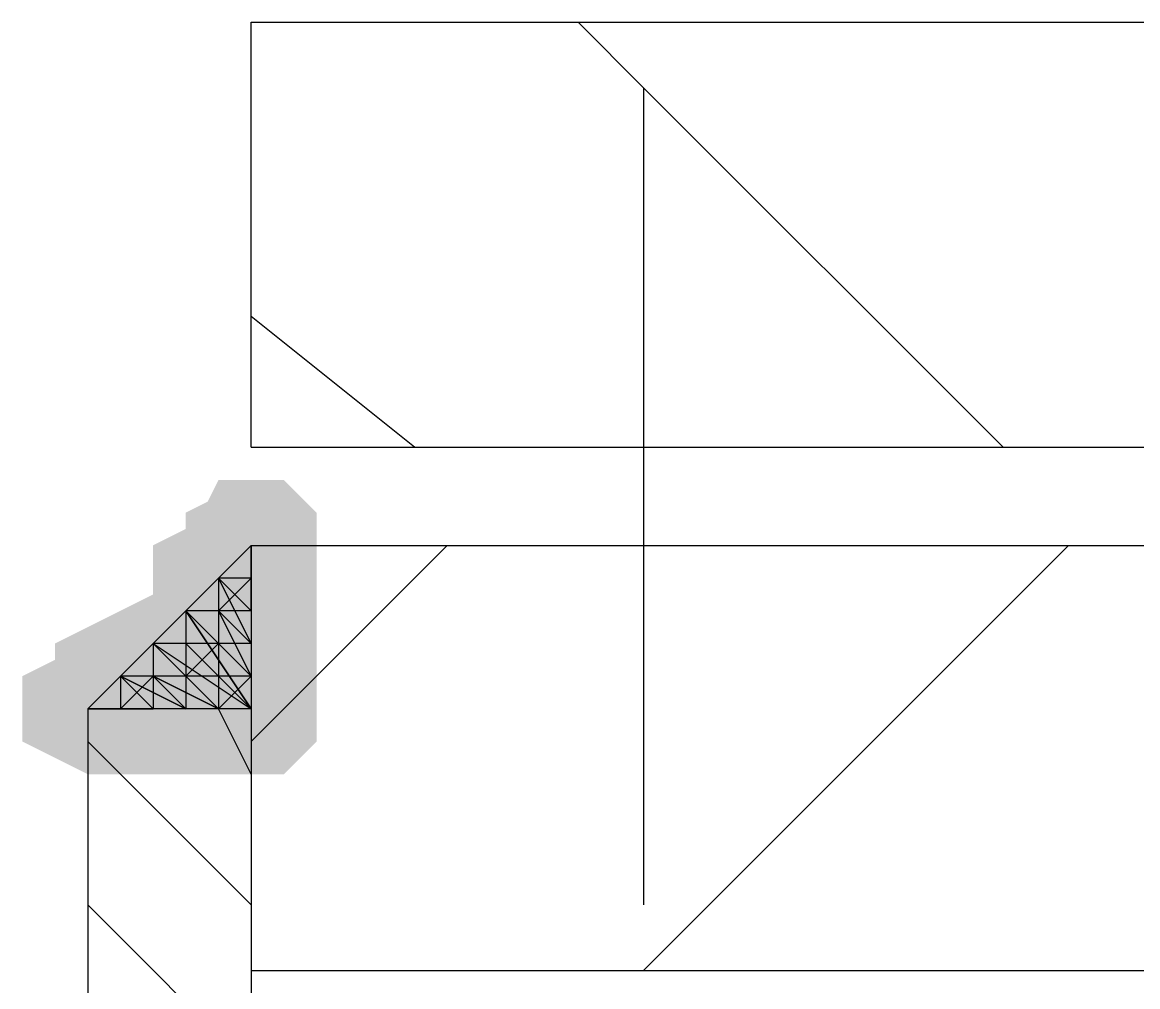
# Model space of a CAD drawing. Header units: millimetres. Extents: x -2210 to 6171, y -6737 to 5572.
# Drawn here: x -11.7 to 54.7, y 2935 to 2992.4 of the extents above; entities that cross this region are included whole.
import ezdxf

# ---------------------------------------------------------------- set-up
doc = ezdxf.new("R2010")
doc.units = ezdxf.units.MM
doc.layers.add('1', color=7, linetype='Continuous')

msp = doc.modelspace()

# ---------------------------------------------------------------- hatches: boundary and pattern name
h = msp.add_hatch(color=0)
h.dxf.hatch_style = 2
h.paths.add_polyline_path([(1.935, 2957.346), (-1.956, 2959.291), (-1.956, 2963.183), (1.935, 2965.128), (3.881, 2965.128), (5.826, 2963.183), (5.826, 2959.291), (3.881, 2957.346)])
h = msp.add_hatch(color=0)
h.dxf.hatch_style = 2
h.paths.add_polyline_path([(-1.956, 2961.237), (-0.01, 2965.128), (3.881, 2965.128), (5.826, 2961.237), (5.826, 2959.291), (3.881, 2957.346), (-0.01, 2957.346), (-1.956, 2959.291)])
h = msp.add_hatch(color=0)
h.dxf.hatch_style = 2
h.paths.add_polyline_path([(-0.01, 2955.4), (-3.901, 2957.346), (-3.901, 2961.237), (-0.01, 2963.183), (1.935, 2963.183), (3.881, 2961.237), (3.881, 2957.346), (1.935, 2955.4)])
h = msp.add_hatch(color=0)
h.dxf.hatch_style = 2
h.paths.add_polyline_path([(1.935, 2955.4), (-1.956, 2957.346), (-1.956, 2961.237), (1.935, 2963.183), (3.881, 2963.183), (5.826, 2961.237), (5.826, 2957.346), (3.881, 2955.4)])
h = msp.add_hatch(color=0)
h.dxf.hatch_style = 2
h.paths.add_polyline_path([(1.935, 2955.4), (-1.956, 2957.346), (-1.956, 2961.237), (1.935, 2963.183), (3.881, 2963.183), (5.826, 2961.237), (5.826, 2957.346), (3.881, 2955.4)])
h = msp.add_hatch(color=0)
h.dxf.hatch_style = 2
h.paths.add_polyline_path([(1.935, 2963.183), (5.826, 2961.237), (5.826, 2957.346), (1.935, 2955.4), (-1.956, 2957.346), (-1.956, 2961.237)])
h = msp.add_hatch(color=0)
h.dxf.hatch_style = 2
h.paths.add_polyline_path([(-1.956, 2959.291), (-0.01, 2963.183), (3.881, 2963.183), (5.826, 2959.291), (3.881, 2955.4), (-0.01, 2955.4)])
h = msp.add_hatch(color=0)
h.dxf.hatch_style = 2
h.paths.add_polyline_path([(1.935, 2955.4), (-1.956, 2957.346), (-1.956, 2961.237), (1.935, 2963.183), (3.881, 2963.183), (5.826, 2961.237), (5.826, 2957.346), (3.881, 2955.4)])
h = msp.add_hatch(color=0)
h.dxf.hatch_style = 2
h.paths.add_polyline_path([(1.935, 2955.4), (-1.956, 2957.346), (-1.956, 2961.237), (1.935, 2963.183), (5.826, 2961.237), (5.826, 2957.346)])
h = msp.add_hatch(color=0)
h.dxf.hatch_style = 2
h.paths.add_polyline_path([(-0.01, 2953.455), (-3.901, 2955.4), (-3.901, 2959.291), (-0.01, 2961.237), (3.881, 2959.291), (3.881, 2955.4)])
h = msp.add_hatch(color=0)
h.dxf.hatch_style = 2
h.paths.add_polyline_path([(-0.01, 2953.455), (-3.901, 2955.4), (-3.901, 2959.291), (-0.01, 2961.237), (3.881, 2959.291), (3.881, 2955.4)])
h = msp.add_hatch(color=0)
h.dxf.hatch_style = 2
h.paths.add_polyline_path([(-0.01, 2953.455), (-3.901, 2955.4), (-3.901, 2959.291), (-0.01, 2961.237), (3.881, 2959.291), (3.881, 2955.4)])
h = msp.add_hatch(color=0)
h.dxf.hatch_style = 2
h.paths.add_polyline_path([(-0.01, 2953.455), (-3.901, 2955.4), (-3.901, 2959.291), (-0.01, 2961.237), (3.881, 2959.291), (3.881, 2955.4)])
h = msp.add_hatch(color=0)
h.dxf.hatch_style = 2
h.paths.add_polyline_path([(-0.01, 2953.455), (-3.901, 2955.4), (-3.901, 2959.291), (-0.01, 2961.237), (3.881, 2959.291), (3.881, 2955.4)])
h = msp.add_hatch(color=0)
h.dxf.hatch_style = 2
h.paths.add_polyline_path([(1.935, 2953.455), (-1.956, 2955.4), (-1.956, 2959.291), (1.935, 2961.237), (3.881, 2961.237), (5.826, 2959.291), (5.826, 2955.4), (3.881, 2953.455)])
h = msp.add_hatch(color=0)
h.dxf.hatch_style = 2
h.paths.add_polyline_path([(1.935, 2953.455), (-1.956, 2955.4), (-1.956, 2959.291), (1.935, 2961.237), (3.881, 2961.237), (5.826, 2959.291), (5.826, 2955.4), (3.881, 2953.455)])
h = msp.add_hatch(color=0)
h.dxf.hatch_style = 2
h.paths.add_polyline_path([(1.935, 2953.455), (-1.956, 2955.4), (-1.956, 2959.291), (1.935, 2961.237), (3.881, 2961.237), (5.826, 2959.291), (5.826, 2955.4), (3.881, 2953.455)])
h = msp.add_hatch(color=0)
h.dxf.hatch_style = 2
h.paths.add_polyline_path([(-1.956, 2957.346), (-0.01, 2961.237), (3.881, 2961.237), (5.826, 2957.346), (3.881, 2953.455), (-0.01, 2953.455)])
h = msp.add_hatch(color=0)
h.dxf.hatch_style = 2
h.paths.add_polyline_path([(1.935, 2953.455), (-1.956, 2955.4), (-1.956, 2959.291), (1.935, 2961.237), (5.826, 2959.291), (5.826, 2955.4)])
h = msp.add_hatch(color=0)
h.dxf.hatch_style = 2
h.paths.add_polyline_path([(1.935, 2953.455), (-1.956, 2955.4), (-1.956, 2959.291), (1.935, 2961.237), (5.826, 2959.291), (5.826, 2955.4)])
h = msp.add_hatch(color=0)
h.dxf.hatch_style = 2
h.paths.add_polyline_path([(1.935, 2953.455), (-1.956, 2955.4), (-1.956, 2959.291), (1.935, 2961.237), (5.826, 2959.291), (5.826, 2955.4)])
h = msp.add_hatch(color=0)
h.dxf.hatch_style = 2
h.paths.add_polyline_path([(1.935, 2953.455), (-1.956, 2955.4), (-1.956, 2959.291), (1.935, 2961.237), (5.826, 2959.291), (5.826, 2955.4)])
h = msp.add_hatch(color=0)
h.dxf.hatch_style = 2
h.paths.add_polyline_path([(-1.956, 2951.509), (-5.847, 2953.455), (-5.847, 2957.346), (-1.956, 2959.291), (-0.01, 2959.291), (1.935, 2957.346), (1.935, 2953.455), (-0.01, 2951.509)])
h = msp.add_hatch(color=0)
h.dxf.hatch_style = 2
h.paths.add_polyline_path([(-1.956, 2951.509), (-5.847, 2953.455), (-5.847, 2957.346), (-1.956, 2959.291), (-0.01, 2959.291), (1.935, 2957.346), (1.935, 2953.455), (-0.01, 2951.509)])
h = msp.add_hatch(color=0)
h.dxf.hatch_style = 2
h.paths.add_polyline_path([(-1.956, 2951.509), (-5.847, 2953.455), (-5.847, 2957.346), (-1.956, 2959.291), (1.935, 2957.346), (1.935, 2953.455)])
h = msp.add_hatch(color=0)
h.dxf.hatch_style = 2
h.paths.add_polyline_path([(-1.956, 2951.509), (-5.847, 2953.455), (-5.847, 2957.346), (-1.956, 2959.291), (1.935, 2957.346), (1.935, 2953.455)])
h = msp.add_hatch(color=0)
h.dxf.hatch_style = 2
h.paths.add_polyline_path([(-1.956, 2951.509), (-5.847, 2953.455), (-5.847, 2957.346), (-1.956, 2959.291), (1.935, 2957.346), (1.935, 2953.455)])
h = msp.add_hatch(color=0)
h.dxf.hatch_style = 2
h.paths.add_polyline_path([(-0.01, 2951.509), (-3.901, 2953.455), (-3.901, 2957.346), (-0.01, 2959.291), (1.935, 2959.291), (3.881, 2957.346), (3.881, 2953.455), (1.935, 2951.509)])
h = msp.add_hatch(color=0)
h.dxf.hatch_style = 2
h.paths.add_polyline_path([(-0.01, 2951.509), (-3.901, 2953.455), (-3.901, 2957.346), (-0.01, 2959.291), (1.935, 2959.291), (3.881, 2957.346), (3.881, 2953.455), (1.935, 2951.509)])
h = msp.add_hatch(color=0)
h.dxf.hatch_style = 2
h.paths.add_polyline_path([(-0.01, 2951.509), (-3.901, 2953.455), (-3.901, 2957.346), (-0.01, 2959.291), (1.935, 2959.291), (3.881, 2957.346), (3.881, 2953.455), (1.935, 2951.509)])
h = msp.add_hatch(color=0)
h.dxf.hatch_style = 2
h.paths.add_polyline_path([(-0.01, 2951.509), (-3.901, 2953.455), (-3.901, 2957.346), (-0.01, 2959.291), (1.935, 2959.291), (3.881, 2957.346), (3.881, 2953.455), (1.935, 2951.509)])
h = msp.add_hatch(color=0)
h.dxf.hatch_style = 2
h.paths.add_polyline_path([(-0.01, 2951.509), (-3.901, 2953.455), (-3.901, 2957.346), (-0.01, 2959.291), (3.881, 2957.346), (3.881, 2953.455)])
h = msp.add_hatch(color=0)
h.dxf.hatch_style = 2
h.paths.add_polyline_path([(-0.01, 2951.509), (-3.901, 2953.455), (-3.901, 2957.346), (-0.01, 2959.291), (3.881, 2957.346), (3.881, 2953.455)])
h = msp.add_hatch(color=0)
h.dxf.hatch_style = 2
h.paths.add_polyline_path([(-1.956, 2955.4), (-0.01, 2959.291), (3.881, 2959.291), (5.826, 2955.4), (3.881, 2951.509), (-0.01, 2951.509)])
h = msp.add_hatch(color=0)
h.dxf.hatch_style = 2
h.paths.add_polyline_path([(1.935, 2951.509), (-1.956, 2953.455), (-1.956, 2957.346), (1.935, 2959.291), (3.881, 2959.291), (5.826, 2957.346), (5.826, 2953.455), (3.881, 2951.509)])
h = msp.add_hatch(color=0)
h.dxf.hatch_style = 2
h.paths.add_polyline_path([(1.935, 2951.509), (-1.956, 2953.455), (-1.956, 2957.346), (1.935, 2959.291), (5.826, 2957.346), (5.826, 2953.455)])
h = msp.add_hatch(color=0)
h.dxf.hatch_style = 2
h.paths.add_polyline_path([(1.935, 2951.509), (-1.956, 2953.455), (-1.956, 2957.346), (1.935, 2959.291), (3.881, 2959.291), (5.826, 2957.346), (5.826, 2953.455), (3.881, 2951.509)])
h = msp.add_hatch(color=0)
h.dxf.hatch_style = 2
h.paths.add_polyline_path([(1.935, 2951.509), (-1.956, 2953.455), (-1.956, 2957.346), (1.935, 2959.291), (3.881, 2959.291), (5.826, 2957.346), (5.826, 2953.455), (3.881, 2951.509)])
h = msp.add_hatch(color=0)
h.dxf.hatch_style = 2
h.paths.add_polyline_path([(1.935, 2951.509), (-1.956, 2953.455), (-1.956, 2957.346), (1.935, 2959.291), (5.826, 2957.346), (5.826, 2953.455)])
h = msp.add_hatch(color=0)
h.dxf.hatch_style = 2
h.paths.add_polyline_path([(1.935, 2951.509), (-1.956, 2953.455), (-1.956, 2957.346), (1.935, 2959.291), (5.826, 2957.346), (5.826, 2953.455)])
h = msp.add_hatch(color=0)
h.dxf.hatch_style = 2
h.paths.add_polyline_path([(1.935, 2951.509), (-1.956, 2953.455), (-1.956, 2957.346), (1.935, 2959.291), (5.826, 2957.346), (5.826, 2953.455)])
h = msp.add_hatch(color=0)
h.dxf.hatch_style = 2
h.paths.add_polyline_path([(-5.847, 2949.564), (-9.738, 2951.509), (-9.738, 2955.4), (-5.847, 2957.346), (-3.901, 2957.346), (-1.956, 2955.4), (-1.956, 2951.509), (-3.901, 2949.564)])
h = msp.add_hatch(color=0)
h.dxf.hatch_style = 2
h.paths.add_polyline_path([(-3.901, 2949.564), (-7.792, 2951.509), (-7.792, 2955.4), (-3.901, 2957.346), (-1.956, 2957.346), (-0.01, 2955.4), (-0.01, 2951.509), (-1.956, 2949.564)])
h = msp.add_hatch(color=0)
h.dxf.hatch_style = 2
h.paths.add_polyline_path([(-3.901, 2949.564), (-7.792, 2951.509), (-7.792, 2955.4), (-3.901, 2957.346), (-1.956, 2957.346), (-0.01, 2955.4), (-0.01, 2951.509), (-1.956, 2949.564)])
h = msp.add_hatch(color=0)
h.dxf.hatch_style = 2
h.paths.add_polyline_path([(-3.901, 2949.564), (-7.792, 2951.509), (-7.792, 2955.4), (-3.901, 2957.346), (-0.01, 2955.4), (-0.01, 2951.509)])
h = msp.add_hatch(color=0)
h.dxf.hatch_style = 2
h.paths.add_polyline_path([(-1.956, 2949.564), (-5.847, 2951.509), (-5.847, 2955.4), (-1.956, 2957.346), (1.935, 2955.4), (1.935, 2951.509)])
h = msp.add_hatch(color=0)
h.dxf.hatch_style = 2
h.paths.add_polyline_path([(-1.956, 2949.564), (-5.847, 2951.509), (-5.847, 2955.4), (-1.956, 2957.346), (1.935, 2955.4), (1.935, 2951.509)])
h = msp.add_hatch(color=0)
h.dxf.hatch_style = 2
h.paths.add_polyline_path([(-1.956, 2949.564), (-5.847, 2951.509), (-5.847, 2955.4), (-1.956, 2957.346), (1.935, 2955.4), (1.935, 2951.509)])
h = msp.add_hatch(color=0)
h.dxf.hatch_style = 2
h.paths.add_polyline_path([(-1.956, 2949.564), (-5.847, 2951.509), (-5.847, 2955.4), (-1.956, 2957.346), (1.935, 2955.4), (1.935, 2951.509)])
h = msp.add_hatch(color=0)
h.dxf.hatch_style = 2
h.paths.add_polyline_path([(-1.956, 2949.564), (-5.847, 2951.509), (-5.847, 2955.4), (-1.956, 2957.346), (1.935, 2955.4), (1.935, 2951.509)])
h = msp.add_hatch(color=0)
h.dxf.hatch_style = 2
h.paths.add_polyline_path([(-1.956, 2949.564), (-5.847, 2951.509), (-5.847, 2955.4), (-1.956, 2957.346), (1.935, 2955.4), (1.935, 2951.509)])
h = msp.add_hatch(color=0)
h.dxf.hatch_style = 2
h.paths.add_polyline_path([(-0.01, 2949.564), (-3.901, 2951.509), (-3.901, 2955.4), (-0.01, 2957.346), (1.935, 2957.346), (3.881, 2955.4), (3.881, 2951.509), (1.935, 2949.564)])
h = msp.add_hatch(color=0)
h.dxf.hatch_style = 2
h.paths.add_polyline_path([(-0.01, 2949.564), (-3.901, 2951.509), (-3.901, 2955.4), (-0.01, 2957.346), (1.935, 2957.346), (3.881, 2955.4), (3.881, 2951.509), (1.935, 2949.564)])
h = msp.add_hatch(color=0)
h.dxf.hatch_style = 2
h.paths.add_polyline_path([(-0.01, 2949.564), (-3.901, 2951.509), (-3.901, 2955.4), (-0.01, 2957.346), (3.881, 2955.4), (3.881, 2951.509)])
h = msp.add_hatch(color=0)
h.dxf.hatch_style = 2
h.paths.add_polyline_path([(-0.01, 2949.564), (-3.901, 2951.509), (-3.901, 2955.4), (-0.01, 2957.346), (3.881, 2955.4), (3.881, 2951.509)])
h = msp.add_hatch(color=0)
h.dxf.hatch_style = 2
h.paths.add_polyline_path([(-0.01, 2949.564), (-3.901, 2951.509), (-3.901, 2955.4), (-0.01, 2957.346), (3.881, 2955.4), (3.881, 2951.509)])
h = msp.add_hatch(color=0)
h.dxf.hatch_style = 2
h.paths.add_polyline_path([(-0.01, 2949.564), (-3.901, 2951.509), (-3.901, 2955.4), (-0.01, 2957.346), (3.881, 2955.4), (3.881, 2951.509)])
h = msp.add_hatch(color=0)
h.dxf.hatch_style = 2
h.paths.add_polyline_path([(-0.01, 2949.564), (-3.901, 2951.509), (-3.901, 2955.4), (-0.01, 2957.346), (3.881, 2955.4), (3.881, 2951.509)])
h = msp.add_hatch(color=0)
h.dxf.hatch_style = 2
h.paths.add_polyline_path([(1.935, 2949.564), (-1.956, 2951.509), (-1.956, 2955.4), (1.935, 2957.346), (3.881, 2957.346), (5.826, 2955.4), (5.826, 2951.509), (3.881, 2949.564)])
h = msp.add_hatch(color=0)
h.dxf.hatch_style = 2
h.paths.add_polyline_path([(1.935, 2949.564), (-1.956, 2951.509), (-1.956, 2955.4), (1.935, 2957.346), (3.881, 2957.346), (5.826, 2955.4), (5.826, 2951.509), (3.881, 2949.564)])
h = msp.add_hatch(color=0)
h.dxf.hatch_style = 2
h.paths.add_polyline_path([(1.935, 2949.564), (-1.956, 2951.509), (-1.956, 2955.4), (1.935, 2957.346), (3.881, 2957.346), (5.826, 2955.4), (5.826, 2951.509), (3.881, 2949.564)])
h = msp.add_hatch(color=0)
h.dxf.hatch_style = 2
h.paths.add_polyline_path([(-1.956, 2953.455), (-0.01, 2957.346), (3.881, 2957.346), (5.826, 2953.455), (3.881, 2949.564), (-0.01, 2949.564)])
h = msp.add_hatch(color=0)
h.dxf.hatch_style = 2
h.paths.add_polyline_path([(1.935, 2949.564), (-1.956, 2951.509), (-1.956, 2955.4), (1.935, 2957.346), (5.826, 2955.4), (5.826, 2951.509)])
h = msp.add_hatch(color=0)
h.dxf.hatch_style = 2
h.paths.add_polyline_path([(1.935, 2949.564), (-1.956, 2951.509), (-1.956, 2955.4), (1.935, 2957.346), (5.826, 2955.4), (5.826, 2951.509)])
h = msp.add_hatch(color=0)
h.dxf.hatch_style = 2
h.paths.add_polyline_path([(1.935, 2949.564), (-1.956, 2951.509), (-1.956, 2955.4), (1.935, 2957.346), (3.881, 2957.346), (5.826, 2955.4), (5.826, 2951.509), (3.881, 2949.564)])
h = msp.add_hatch(color=0)
h.dxf.hatch_style = 2
h.paths.add_polyline_path([(1.935, 2949.564), (-1.956, 2951.509), (-1.956, 2955.4), (1.935, 2957.346), (5.826, 2955.4), (5.826, 2951.509)])
h = msp.add_hatch(color=0)
h.dxf.hatch_style = 2
h.paths.add_polyline_path([(-5.847, 2955.4), (-3.901, 2953.455), (-3.901, 2949.564), (-5.847, 2947.618), (-7.792, 2947.618), (-11.683, 2949.564), (-11.683, 2953.455), (-7.792, 2955.4)])
h = msp.add_hatch(color=0)
h.dxf.hatch_style = 2
h.paths.add_polyline_path([(-5.847, 2947.618), (-9.738, 2949.564), (-9.738, 2953.455), (-5.847, 2955.4), (-3.901, 2955.4), (-1.956, 2953.455), (-1.956, 2949.564), (-3.901, 2947.618)])
h = msp.add_hatch(color=0)
h.dxf.hatch_style = 2
h.paths.add_polyline_path([(-9.738, 2951.509), (-7.792, 2955.4), (-3.901, 2955.4), (-1.956, 2951.509), (-3.901, 2947.618), (-7.792, 2947.618)])
h = msp.add_hatch(color=0)
h.dxf.hatch_style = 2
h.paths.add_polyline_path([(-9.738, 2951.509), (-7.792, 2955.4), (-3.901, 2955.4), (-1.956, 2951.509), (-3.901, 2947.618), (-7.792, 2947.618)])
h = msp.add_hatch(color=0)
h.dxf.hatch_style = 2
h.paths.add_polyline_path([(-5.847, 2947.618), (-9.738, 2949.564), (-9.738, 2953.455), (-5.847, 2955.4), (-1.956, 2953.455), (-1.956, 2949.564)])
h = msp.add_hatch(color=0)
h.dxf.hatch_style = 2
h.paths.add_polyline_path([(-5.847, 2947.618), (-9.738, 2949.564), (-9.738, 2953.455), (-5.847, 2955.4), (-1.956, 2953.455), (-1.956, 2949.564)])
h = msp.add_hatch(color=0)
h.dxf.hatch_style = 2
h.paths.add_polyline_path([(-5.847, 2947.618), (-9.738, 2949.564), (-9.738, 2953.455), (-5.847, 2955.4), (-1.956, 2953.455), (-1.956, 2949.564)])
h = msp.add_hatch(color=0)
h.dxf.hatch_style = 2
h.paths.add_polyline_path([(-3.901, 2947.618), (-7.792, 2949.564), (-7.792, 2953.455), (-3.901, 2955.4), (-1.956, 2955.4), (-0.01, 2953.455), (-0.01, 2949.564), (-1.956, 2947.618)])
h = msp.add_hatch(color=0)
h.dxf.hatch_style = 2
h.paths.add_polyline_path([(-7.792, 2951.509), (-5.847, 2955.4), (-1.956, 2955.4), (-0.01, 2951.509), (-1.956, 2947.618), (-5.847, 2947.618)])
h = msp.add_hatch(color=0)
h.dxf.hatch_style = 2
h.paths.add_polyline_path([(-3.901, 2947.618), (-7.792, 2949.564), (-7.792, 2953.455), (-3.901, 2955.4), (-0.01, 2953.455), (-0.01, 2949.564)])
h = msp.add_hatch(color=0)
h.dxf.hatch_style = 2
h.paths.add_polyline_path([(-3.901, 2947.618), (-7.792, 2949.564), (-7.792, 2953.455), (-3.901, 2955.4), (-0.01, 2953.455), (-0.01, 2949.564)])
h = msp.add_hatch(color=0)
h.dxf.hatch_style = 2
h.paths.add_polyline_path([(-3.901, 2947.618), (-7.792, 2949.564), (-7.792, 2953.455), (-3.901, 2955.4), (-0.01, 2953.455), (-0.01, 2949.564)])
h = msp.add_hatch(color=0)
h.dxf.hatch_style = 2
h.paths.add_polyline_path([(-7.792, 2951.509), (-5.847, 2955.4), (-1.956, 2955.4), (-0.01, 2951.509), (-1.956, 2947.618), (-5.847, 2947.618)])
h = msp.add_hatch(color=0)
h.dxf.hatch_style = 2
h.paths.add_polyline_path([(-3.901, 2947.618), (-7.792, 2949.564), (-7.792, 2953.455), (-3.901, 2955.4), (-0.01, 2953.455), (-0.01, 2949.564)])
h = msp.add_hatch(color=0)
h.dxf.hatch_style = 2
h.paths.add_polyline_path([(-3.901, 2947.618), (-7.792, 2949.564), (-7.792, 2953.455), (-3.901, 2955.4), (-0.01, 2953.455), (-0.01, 2949.564)])
h = msp.add_hatch(color=0)
h.dxf.hatch_style = 2
h.paths.add_polyline_path([(-5.847, 2951.509), (-3.901, 2955.4), (-0.01, 2955.4), (1.935, 2951.509), (-0.01, 2947.618), (-3.901, 2947.618)])
h = msp.add_hatch(color=0)
h.dxf.hatch_style = 2
h.paths.add_polyline_path([(-1.956, 2947.618), (-5.847, 2949.564), (-5.847, 2953.455), (-1.956, 2955.4), (-0.01, 2955.4), (1.935, 2953.455), (1.935, 2949.564), (-0.01, 2947.618)])
h = msp.add_hatch(color=0)
h.dxf.hatch_style = 2
h.paths.add_polyline_path([(-1.956, 2947.618), (-5.847, 2949.564), (-5.847, 2953.455), (-1.956, 2955.4), (1.935, 2953.455), (1.935, 2949.564)])
h = msp.add_hatch(color=0)
h.dxf.hatch_style = 2
h.paths.add_polyline_path([(-1.956, 2947.618), (-5.847, 2949.564), (-5.847, 2953.455), (-1.956, 2955.4), (-0.01, 2955.4), (1.935, 2953.455), (1.935, 2949.564), (-0.01, 2947.618)])
h = msp.add_hatch(color=0)
h.dxf.hatch_style = 2
h.paths.add_polyline_path([(-1.956, 2947.618), (-5.847, 2949.564), (-5.847, 2953.455), (-1.956, 2955.4), (1.935, 2953.455), (1.935, 2949.564)])
h = msp.add_hatch(color=0)
h.dxf.hatch_style = 2
h.paths.add_polyline_path([(-0.01, 2947.618), (-3.901, 2949.564), (-3.901, 2953.455), (-0.01, 2955.4), (1.935, 2955.4), (3.881, 2953.455), (3.881, 2949.564), (1.935, 2947.618)])
h = msp.add_hatch(color=0)
h.dxf.hatch_style = 2
h.paths.add_polyline_path([(-0.01, 2947.618), (-3.901, 2949.564), (-3.901, 2953.455), (-0.01, 2955.4), (1.935, 2955.4), (3.881, 2953.455), (3.881, 2949.564), (1.935, 2947.618)])
h = msp.add_hatch(color=0)
h.dxf.hatch_style = 2
h.paths.add_polyline_path([(-0.01, 2947.618), (-3.901, 2949.564), (-3.901, 2953.455), (-0.01, 2955.4), (1.935, 2955.4), (3.881, 2953.455), (3.881, 2949.564), (1.935, 2947.618)])
h = msp.add_hatch(color=0)
h.dxf.hatch_style = 2
h.paths.add_polyline_path([(-3.901, 2951.509), (-1.956, 2955.4), (1.935, 2955.4), (3.881, 2951.509), (1.935, 2947.618), (-1.956, 2947.618)])
h = msp.add_hatch(color=0)
h.dxf.hatch_style = 2
h.paths.add_polyline_path([(-3.901, 2951.509), (-1.956, 2955.4), (1.935, 2955.4), (3.881, 2951.509), (1.935, 2947.618), (-1.956, 2947.618)])
h = msp.add_hatch(color=0)
h.dxf.hatch_style = 2
h.paths.add_polyline_path([(-0.01, 2947.618), (-3.901, 2949.564), (-3.901, 2953.455), (-0.01, 2955.4), (3.881, 2953.455), (3.881, 2949.564)])
h = msp.add_hatch(color=0)
h.dxf.hatch_style = 2
h.paths.add_polyline_path([(-3.901, 2951.509), (-1.956, 2955.4), (1.935, 2955.4), (3.881, 2951.509), (1.935, 2947.618), (-1.956, 2947.618)])
h = msp.add_hatch(color=0)
h.dxf.hatch_style = 2
h.paths.add_polyline_path([(-0.01, 2947.618), (-3.901, 2949.564), (-3.901, 2953.455), (-0.01, 2955.4), (3.881, 2953.455), (3.881, 2949.564)])
h = msp.add_hatch(color=0)
h.dxf.hatch_style = 2
h.paths.add_polyline_path([(-0.01, 2947.618), (-3.901, 2949.564), (-3.901, 2953.455), (-0.01, 2955.4), (3.881, 2953.455), (3.881, 2949.564)])
h = msp.add_hatch(color=0)
h.dxf.hatch_style = 2
h.paths.add_polyline_path([(1.935, 2947.618), (-1.956, 2949.564), (-1.956, 2953.455), (1.935, 2955.4), (3.881, 2955.4), (5.826, 2953.455), (5.826, 2949.564), (3.881, 2947.618)])
h = msp.add_hatch(color=0)
h.dxf.hatch_style = 2
h.paths.add_polyline_path([(1.935, 2947.618), (-1.956, 2949.564), (-1.956, 2953.455), (1.935, 2955.4), (5.826, 2953.455), (5.826, 2949.564)])
h = msp.add_hatch(color=0)
h.dxf.hatch_style = 2
h.paths.add_polyline_path([(1.935, 2947.618), (-1.956, 2949.564), (-1.956, 2953.455), (1.935, 2955.4), (3.881, 2955.4), (5.826, 2953.455), (5.826, 2949.564), (3.881, 2947.618)])
h = msp.add_hatch(color=0)
h.dxf.hatch_style = 2
h.paths.add_polyline_path([(1.935, 2947.618), (-1.956, 2949.564), (-1.956, 2953.455), (1.935, 2955.4), (3.881, 2955.4), (5.826, 2953.455), (5.826, 2949.564), (3.881, 2947.618)])
h = msp.add_hatch(color=0)
h.dxf.hatch_style = 2
h.paths.add_polyline_path([(1.935, 2947.618), (-1.956, 2949.564), (-1.956, 2953.455), (1.935, 2955.4), (5.826, 2953.455), (5.826, 2949.564)])
h = msp.add_hatch(color=0)
h.dxf.hatch_style = 2
h.paths.add_polyline_path([(1.935, 2947.618), (-1.956, 2949.564), (-1.956, 2953.455), (1.935, 2955.4), (5.826, 2953.455), (5.826, 2949.564)])

# ---------------------------------------------------------------- linework, layer by layer
at = {"layer": '1', "color": 0, "lineweight": 25}
for points in [[(1.935, 2967.074), (1.935, 2992.365), (70.029, 2992.365)], [(46.683, 2967.074), (25.282, 2988.474), (21.391, 2992.365)], [(25.282, 2988.474), (25.282, 2939.836)], [(11.663, 2967.074), (1.935, 2974.856)], [(1.935, 2967.074), (558.356, 2967.074)], [(1.935, 2951.509), (-7.792, 2951.509), (1.935, 2961.237)], [(1.935, 2949.564), (13.609, 2961.237)], [(1.935, 2961.237), (66.138, 2961.237)], [(1.935, 2961.237), (1.935, 2935.945), (213.998, 2935.945)], [(1.935, 2959.291), (1.935, 2961.237), (1.935, 2959.291), (1.935, 2961.237)], [(1.935, 2961.237), (1.935, 2959.291), (1.935, 2959.291)], [(25.282, 2935.945), (50.574, 2961.237)], [(1.935, 2955.4), (-0.01, 2957.346), (1.935, 2955.4), (-0.01, 2959.291), (1.935, 2955.4), (-0.01, 2959.291), (1.935, 2955.4)], [(1.935, 2957.346), (-0.01, 2959.291), (1.935, 2957.346), (-0.01, 2959.291), (1.935, 2957.346), (1.935, 2959.291), (1.935, 2957.346)], [(1.935, 2959.291), (1.935, 2957.346), (1.935, 2957.346), (1.935, 2957.346), (-0.01, 2957.346), (-0.01, 2955.4)], [(1.935, 2959.291), (1.935, 2957.346), (-0.01, 2957.346)], [(1.935, 2959.291), (-0.01, 2957.346)], [(1.935, 2959.291), (-0.01, 2959.291), (-0.01, 2957.346)], [(-0.01, 2959.291), (-0.01, 2959.291), (-0.01, 2959.291)], [(1.935, 2957.346), (1.935, 2959.291), (1.935, 2957.346)], [(1.935, 2959.291), (1.935, 2959.291), (1.935, 2959.291), (1.935, 2959.291), (1.935, 2959.291), (1.935, 2959.291), (1.935, 2959.291)], [(1.935, 2959.291), (1.935, 2957.346), (1.935, 2957.346)], [(1.935, 2959.291), (1.935, 2959.291), (1.935, 2959.291)], [(1.935, 2959.291), (1.935, 2959.291), (1.935, 2957.346)], [(1.935, 2959.291), (1.935, 2959.291), (1.935, 2959.291)], [(1.935, 2959.291), (1.935, 2959.291), (1.935, 2959.291)], [(1.935, 2959.291), (1.935, 2959.291)], [(1.935, 2959.291), (1.935, 2959.291), (1.935, 2959.291), (1.935, 2959.291)], [(1.935, 2959.291), (1.935, 2959.291), (1.935, 2959.291)], [(1.935, 2951.509), (-1.956, 2955.4), (1.935, 2951.509), (-1.956, 2957.346), (1.935, 2951.509), (-1.956, 2957.346), (1.935, 2953.455), (-1.956, 2957.346), (1.935, 2953.455)], [(1.935, 2953.455), (-1.956, 2957.346), (1.935, 2953.455), (-0.01, 2957.346), (1.935, 2953.455), (-0.01, 2957.346), (1.935, 2953.455)], [(-0.01, 2957.346), (-0.01, 2955.4), (-1.956, 2955.4)], [(-0.01, 2957.346), (-0.01, 2957.346), (-1.956, 2957.346)], [(-1.956, 2957.346), (-1.956, 2955.4), (-1.956, 2955.4)], [(-0.01, 2957.346), (-1.956, 2957.346), (-1.956, 2955.4)], [(-0.01, 2957.346), (-0.01, 2957.346), (-1.956, 2957.346)], [(-0.01, 2957.346), (1.935, 2955.4), (-0.01, 2957.346), (1.935, 2955.4)], [(1.935, 2957.346), (1.935, 2957.346), (1.935, 2957.346), (1.935, 2957.346), (1.935, 2955.4), (-0.01, 2955.4)], [(1.935, 2957.346), (1.935, 2957.346), (-0.01, 2957.346)], [(-0.01, 2957.346), (-0.01, 2955.4)], [(-0.01, 2957.346), (-0.01, 2957.346), (-0.01, 2957.346)], [(1.935, 2957.346), (-0.01, 2957.346), (-0.01, 2957.346)], [(-0.01, 2957.346), (-0.01, 2957.346), (-0.01, 2955.4)], [(-0.01, 2957.346), (-0.01, 2957.346), (-0.01, 2957.346)], [(-0.01, 2957.346), (-0.01, 2957.346), (-0.01, 2957.346)], [(-0.01, 2957.346), (-0.01, 2957.346), (-0.01, 2957.346), (-0.01, 2957.346)], [(-0.01, 2957.346), (-0.01, 2957.346), (-0.01, 2957.346)], [(1.935, 2957.346), (1.935, 2955.4)], [(1.935, 2957.346), (1.935, 2955.4), (1.935, 2955.4)], [(1.935, 2957.346), (1.935, 2957.346), (1.935, 2957.346)], [(1.935, 2957.346), (1.935, 2957.346)], [(1.935, 2957.346), (1.935, 2957.346), (1.935, 2955.4)], [(1.935, 2957.346), (1.935, 2957.346)], [(1.935, 2957.346), (1.935, 2957.346)], [(1.935, 2957.346), (1.935, 2957.346), (1.935, 2957.346)], [(-0.01, 2951.509), (-3.901, 2955.4), (-0.01, 2951.509), (-3.901, 2955.4), (-0.01, 2951.509), (-3.901, 2955.4)], [(-0.01, 2951.509), (-3.901, 2955.4), (1.935, 2951.509), (-1.956, 2955.4), (1.935, 2951.509)], [(-1.956, 2955.4), (-1.956, 2953.455), (-3.901, 2953.455), (-3.901, 2953.455)], [(-3.901, 2955.4), (-3.901, 2953.455), (-3.901, 2953.455)], [(-1.956, 2955.4), (-1.956, 2955.4), (-3.901, 2955.4)], [(-1.956, 2955.4), (-3.901, 2955.4), (-3.901, 2953.455)], [(-3.901, 2955.4), (-3.901, 2953.455), (-3.901, 2953.455)], [(1.935, 2951.509), (-1.956, 2955.4), (1.935, 2951.509), (-1.956, 2955.4), (1.935, 2951.509), (-1.956, 2955.4), (1.935, 2951.509)], [(-0.01, 2955.4), (-1.956, 2953.455)], [(-0.01, 2955.4), (-0.01, 2953.455), (-1.956, 2953.455), (-1.956, 2953.455), (-1.956, 2953.455)], [(-0.01, 2955.4), (-1.956, 2953.455)], [(-0.01, 2955.4), (-1.956, 2955.4), (-1.956, 2953.455), (-1.956, 2953.455), (-1.956, 2953.455)], [(-0.01, 2955.4), (-1.956, 2953.455)], [(-0.01, 2955.4), (-0.01, 2955.4), (-1.956, 2955.4)], [(-1.956, 2955.4), (-1.956, 2953.455), (-1.956, 2953.455)], [(-0.01, 2955.4), (-0.01, 2955.4), (-1.956, 2955.4)], [(-1.956, 2955.4), (-1.956, 2955.4), (-1.956, 2953.455), (-1.956, 2953.455)], [(-1.956, 2955.4), (-1.956, 2955.4)], [(-1.956, 2955.4), (-1.956, 2955.4), (-1.956, 2955.4)], [(-0.01, 2955.4), (-1.956, 2955.4), (-1.956, 2955.4)], [(-1.956, 2955.4), (-1.956, 2955.4), (-1.956, 2953.455)], [(-1.956, 2955.4), (-1.956, 2955.4), (-1.956, 2955.4)], [(-1.956, 2955.4), (-1.956, 2955.4)], [(1.935, 2955.4), (1.935, 2953.455), (-0.01, 2953.455)], [(-0.01, 2955.4), (-0.01, 2953.455), (-0.01, 2953.455)], [(1.935, 2955.4), (-0.01, 2955.4), (-0.01, 2953.455)], [(1.935, 2955.4), (1.935, 2955.4), (-0.01, 2955.4)], [(-0.01, 2955.4), (-0.01, 2955.4), (-0.01, 2953.455)], [(-0.01, 2955.4), (-0.01, 2955.4), (-0.01, 2953.455)], [(1.935, 2955.4), (-0.01, 2955.4)], [(-0.01, 2955.4), (-0.01, 2955.4), (-0.01, 2955.4)], [(-0.01, 2955.4), (-0.01, 2955.4), (-0.01, 2955.4)], [(-0.01, 2955.4), (-0.01, 2955.4)], [(-0.01, 2955.4), (-0.01, 2955.4), (-0.01, 2955.4)], [(-0.01, 2955.4), (-0.01, 2955.4), (-0.01, 2955.4)], [(1.935, 2955.4), (1.935, 2953.455), (1.935, 2953.455)], [(1.935, 2955.4), (1.935, 2953.455), (1.935, 2953.455)], [(1.935, 2955.4), (1.935, 2955.4), (1.935, 2955.4)], [(1.935, 2955.4), (1.935, 2953.455), (1.935, 2953.455), (1.935, 2953.455)], [(1.935, 2955.4), (1.935, 2955.4), (1.935, 2953.455)], [(1.935, 2955.4), (1.935, 2955.4), (1.935, 2955.4)], [(1.935, 2955.4), (1.935, 2955.4), (1.935, 2955.4), (1.935, 2955.4)], [(1.935, 2955.4), (1.935, 2955.4), (1.935, 2953.455)], [(1.935, 2955.4), (1.935, 2955.4), (1.935, 2955.4)], [(1.935, 2955.4), (1.935, 2955.4), (1.935, 2955.4)], [(1.935, 2955.4), (1.935, 2955.4), (1.935, 2955.4)], [(-3.901, 2951.509), (-5.847, 2951.509), (-3.901, 2951.509), (-5.847, 2953.455), (-3.901, 2951.509), (-5.847, 2953.455), (-3.901, 2951.509)], [(-3.901, 2951.509), (-5.847, 2953.455), (-3.901, 2951.509)], [(-1.956, 2951.509), (-5.847, 2953.455), (-1.956, 2951.509), (-3.901, 2953.455), (-1.956, 2951.509), (-3.901, 2953.455), (-1.956, 2951.509)], [(-3.901, 2953.455), (-5.847, 2951.509)], [(-3.901, 2953.455), (-5.847, 2951.509)], [(-3.901, 2953.455), (-5.847, 2953.455), (-5.847, 2951.509)], [(-5.847, 2953.455), (-5.847, 2953.455), (-5.847, 2953.455)], [(-1.956, 2951.509), (-3.901, 2953.455), (-1.956, 2951.509), (-3.901, 2953.455), (-0.01, 2951.509), (-3.901, 2953.455), (-0.01, 2951.509)], [(-1.956, 2953.455), (-1.956, 2951.509), (-3.901, 2951.509), (-3.901, 2951.509), (-3.901, 2951.509)], [(-3.901, 2953.455), (-3.901, 2951.509), (-3.901, 2951.509)], [(-1.956, 2953.455), (-3.901, 2953.455), (-3.901, 2951.509), (-3.901, 2951.509), (-3.901, 2951.509), (-3.901, 2951.509)], [(-1.956, 2953.455), (-1.956, 2953.455), (-3.901, 2953.455)], [(-3.901, 2953.455), (-3.901, 2953.455), (-3.901, 2953.455)], [(-3.901, 2953.455), (-3.901, 2953.455), (-3.901, 2951.509)], [(-1.956, 2953.455), (-3.901, 2953.455), (-3.901, 2953.455)], [(-3.901, 2953.455), (-3.901, 2953.455), (-3.901, 2953.455)], [(-3.901, 2953.455), (-3.901, 2953.455), (-3.901, 2953.455)], [(-3.901, 2953.455), (-3.901, 2953.455), (-3.901, 2953.455), (-3.901, 2953.455)], [(-3.901, 2953.455), (-3.901, 2953.455), (-3.901, 2953.455)], [(-0.01, 2953.455), (-0.01, 2951.509), (-1.956, 2951.509)], [(-0.01, 2953.455), (-0.01, 2953.455), (-1.956, 2953.455)], [(-0.01, 2953.455), (-1.956, 2953.455), (-1.956, 2951.509), (-1.956, 2951.509)], [(-1.956, 2953.455), (-1.956, 2951.509), (-1.956, 2951.509)], [(-0.01, 2953.455), (-0.01, 2953.455), (-1.956, 2953.455), (-1.956, 2953.455)], [(-0.01, 2953.455), (-1.956, 2953.455), (-1.956, 2953.455)], [(-1.956, 2953.455), (-1.956, 2953.455), (-1.956, 2951.509)], [(-1.956, 2953.455), (-1.956, 2953.455), (-1.956, 2953.455)], [(-1.956, 2953.455), (-1.956, 2953.455)], [(-1.956, 2953.455), (-1.956, 2953.455), (-1.956, 2953.455)], [(1.935, 2953.455), (1.935, 2953.455), (1.935, 2951.509), (1.935, 2951.509), (-0.01, 2951.509), (-0.01, 2951.509)], [(1.935, 2953.455), (1.935, 2951.509), (-0.01, 2951.509)], [(1.935, 2953.455), (1.935, 2953.455), (-0.01, 2951.509), (-0.01, 2951.509)], [(1.935, 2953.455), (-0.01, 2953.455), (-0.01, 2951.509)], [(1.935, 2953.455), (1.935, 2953.455), (-0.01, 2953.455)], [(-0.01, 2953.455), (-0.01, 2951.509), (-0.01, 2951.509)], [(-0.01, 2953.455), (-0.01, 2953.455), (-0.01, 2953.455)], [(-0.01, 2953.455), (-0.01, 2953.455)], [(1.935, 2953.455), (-0.01, 2953.455), (-0.01, 2953.455)], [(-0.01, 2953.455), (-0.01, 2953.455), (-0.01, 2951.509)], [(-0.01, 2953.455), (-0.01, 2953.455), (-0.01, 2953.455)], [(-0.01, 2953.455), (-0.01, 2953.455), (-0.01, 2953.455)], [(-0.01, 2953.455), (-0.01, 2953.455)], [(1.935, 2953.455), (1.935, 2951.509)], [(1.935, 2953.455), (1.935, 2953.455), (1.935, 2953.455)], [(1.935, 2953.455), (1.935, 2953.455), (1.935, 2953.455)], [(1.935, 2953.455), (1.935, 2953.455)], [(1.935, 2953.455), (1.935, 2953.455), (1.935, 2953.455)], [(1.935, 2953.455), (1.935, 2953.455), (1.935, 2953.455)], [(-7.792, 2951.509), (-7.792, 2914.544)], [(-7.792, 2951.509), (-5.847, 2951.509), (-7.792, 2951.509), (-5.847, 2951.509), (-5.847, 2951.509), (-5.847, 2951.509), (-5.847, 2951.509), (-5.847, 2951.509)], [(-5.847, 2951.509), (-5.847, 2951.509), (-7.792, 2951.509)], [(-5.847, 2951.509), (-5.847, 2951.509), (-5.847, 2951.509), (-5.847, 2951.509)], [(-3.901, 2951.509), (-5.847, 2951.509), (-5.847, 2951.509)], [(-5.847, 2951.509), (-5.847, 2951.509), (-5.847, 2951.509)], [(-5.847, 2951.509), (-5.847, 2951.509), (-5.847, 2951.509)], [(-5.847, 2951.509), (-5.847, 2951.509)], [(-5.847, 2951.509), (-5.847, 2951.509), (-5.847, 2951.509), (-5.847, 2951.509)], [(-5.847, 2951.509), (-5.847, 2951.509), (-5.847, 2951.509)], [(-1.956, 2951.509), (-3.901, 2951.509)], [(-1.956, 2951.509), (-1.956, 2951.509), (-3.901, 2951.509)], [(-3.901, 2951.509), (-3.901, 2951.509)], [(-1.956, 2951.509), (-3.901, 2951.509), (-3.901, 2951.509)], [(-3.901, 2951.509), (-3.901, 2951.509)], [(-3.901, 2951.509), (-3.901, 2951.509)], [(-3.901, 2951.509), (-3.901, 2951.509), (-3.901, 2951.509)], [(-0.01, 2951.509), (-0.01, 2951.509), (-1.956, 2951.509)], [(-0.01, 2951.509), (-0.01, 2951.509), (-1.956, 2951.509)], [(-0.01, 2951.509), (-1.956, 2951.509), (-1.956, 2951.509)], [(-1.956, 2951.509), (-1.956, 2951.509)], [(-1.956, 2951.509), (-1.956, 2951.509), (-1.956, 2951.509), (-1.956, 2951.509)], [(-0.01, 2951.509), (-1.956, 2951.509), (-1.956, 2951.509)], [(-1.956, 2951.509), (-1.956, 2951.509), (-1.956, 2951.509)], [(-1.956, 2951.509), (-1.956, 2951.509), (-1.956, 2951.509)], [(-1.956, 2951.509), (-1.956, 2951.509), (-1.956, 2951.509)], [(1.935, 2947.618), (-0.01, 2951.509)], [(1.935, 2951.509), (-0.01, 2951.509)], [(-0.01, 2951.509), (-0.01, 2951.509), (-0.01, 2951.509)], [(-0.01, 2951.509), (-0.01, 2951.509)], [(-0.01, 2951.509), (-0.01, 2951.509), (-0.01, 2951.509)], [(1.935, 2951.509), (1.935, 2951.509), (1.935, 2951.509)], [(1.935, 2951.509), (1.935, 2951.509), (1.935, 2951.509)], [(1.935, 2951.509), (1.935, 2951.509), (1.935, 2951.509)], [(1.935, 2951.509), (1.935, 2951.509)], [(1.935, 2951.509), (1.935, 2951.509), (1.935, 2951.509)], [(1.935, 2951.509), (1.935, 2951.509), (1.935, 2951.509), (1.935, 2951.509)], [(1.935, 2951.509), (1.935, 2951.509), (1.935, 2951.509)], [(1.935, 2939.836), (-7.792, 2949.564)], [(1.935, 2930.109), (-7.792, 2939.836)], [(1.935, 2935.945), (1.935, 2916.49)]]:
    msp.add_lwpolyline(points, dxfattribs=at)

doc.saveas('drawing.dxf')
